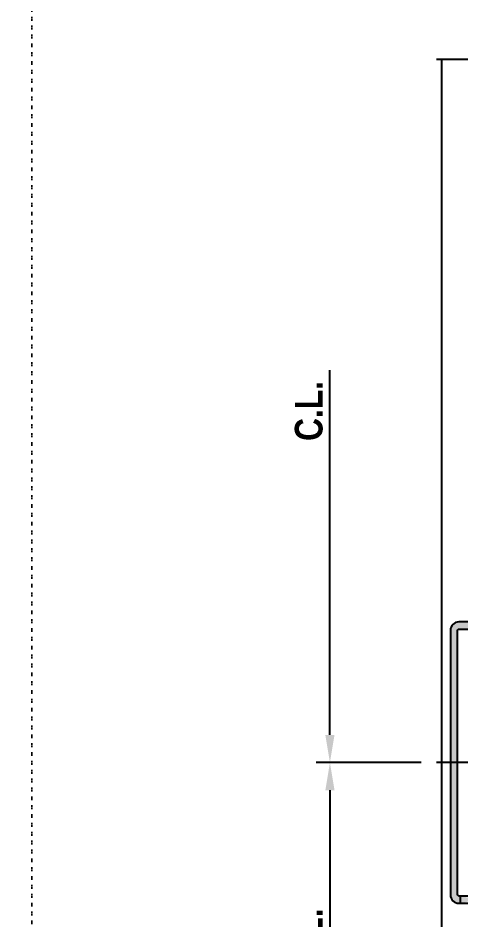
# Model space of a CAD drawing. Header units: millimetres. Extents: x -17234 to -8874, y -2869 to 1211.
# Drawn here: x -16476.8 to -16396.9, y -744.2 to -581.3 of the extents above; entities that cross this region are included whole.
import ezdxf

# ---------------------------------------------------------------- set-up
doc = ezdxf.new("R2010")
doc.units = ezdxf.units.MM
doc.linetypes.add('ACAD_ISO07W100', pattern=[3, 0, -3])
doc.linetypes.add('CENTER', pattern=[50.8, 31.75, -6.35, 6.35, -6.35])
doc.layers.get('Defpoints').update_dxf_attribs({"linetype": 'ACAD_ISO07W100', "true_color": 0x105689})
for name, color, linetype in [('Centerline', 6, 'CENTER'), ('Dim', 5, 'Continuous'), ('Gasket Silicone', 20, 'Continuous'), ('Profile', 1, 'Continuous'), ('Profile View', 9, 'Continuous')]:
    doc.layers.add(name, color=color, linetype=linetype)
doc.styles.add('TXT', font='techb___.ttf')
doc.dimstyles.new('ISO-25', dxfattribs={"dimtxt": 2.5, "dimasz": 2.5, "dimexe": 1.25, "dimexo": 0.625, "dimtad": 1, "dimtxsty": 'TXT', "dimcen": 2.5, "dimclrd": 5, "dimclre": 5, "dimclrt": 2, "dimadec": 0, "dimazin": 0, "dimtfac": 1, "dimtmove": 0, "dimatfit": 3, "dimfxl": 1, "dimarcsym": 0})

# ---------------------------------------------------------------- blocks, each defined once
blk = doc.blocks.new('*D64')
at = {"layer": 'Defpoints', "color": 0, "ltscale": 0.5, "transparency": 16777216}
for p in [(-16420.53, -588.81), (-16402.84, -588.81), (-16402.84, -715.81)]:
    blk.add_point(p, dxfattribs=at)
at = {"layer": 'Dim', "color": 5, "lineweight": -2, "ltscale": 0.5, "transparency": 16777216}
for p, q in [((-16420.53, -710.81), (-16420.53, -644.94)), ((-16404.09, -715.81), (-16423.03, -715.81))]:
    blk.add_line(p, q, dxfattribs=at)
at = {"layer": 'Dim', "color": 5, "ltscale": 0.5, "transparency": 16777216}
blk.add_solid([(-16421.36, -710.81), (-16419.7, -710.81), (-16420.53, -715.81)], dxfattribs=at)
at = {"layer": 'Dim', "color": 2, "ltscale": 0.5, "transparency": 16777216, "insert": (-16424.33, -652.31), "char_height": 5, "attachment_point": 5, "rotation": 90, "style": 'TXT'}
blk.add_mtext('C.L.', dxfattribs=at)
blk = doc.blocks.new('*D63')
at = {"layer": 'Defpoints', "color": 0, "ltscale": 0.5, "transparency": 16777216}
for p in [(-16403.86, -715.81), (-16420.53, -779.31), (-16403.86, -779.31)]:
    blk.add_point(p, dxfattribs=at)
at = {"layer": 'Dim', "color": 5, "lineweight": -2, "ltscale": 0.5, "transparency": 16777216}
for p, q in [((-16405.11, -715.81), (-16423.03, -715.81)), ((-16420.53, -720.81), (-16420.53, -754.94))]:
    blk.add_line(p, q, dxfattribs=at)
at = {"layer": 'Dim', "color": 5, "ltscale": 0.5, "transparency": 16777216}
blk.add_solid([(-16421.36, -720.81), (-16419.7, -720.81), (-16420.53, -715.81)], dxfattribs=at)
at = {"layer": 'Dim', "color": 2, "ltscale": 0.5, "transparency": 16777216, "insert": (-16424.33, -747.56), "char_height": 5, "attachment_point": 5, "rotation": 90, "style": 'TXT'}
blk.add_mtext('C.L.', dxfattribs=at)

msp = doc.modelspace()

# ---------------------------------------------------------------- hatches: boundary and pattern name
at = {"layer": 'Gasket Silicone', "ltscale": 0.5}
h = msp.add_hatch(color=1, dxfattribs=at)
h.dxf.hatch_style = 1
edge = h.paths.add_edge_path(flags=16)
edge.add_line((-16390.662, -739.914), (-16390.662, -741.214))
edge.add_line((-16397.012, -739.914), (-16397.012, -741.214))
edge = h.paths.add_edge_path()
edge.add_line((-16390.662, -739.914), (-16390.662, -741.214))
edge.add_line((-16390.662, -741.214), (-16384.737, -741.214))
edge.add_arc((-16384.737, -740.964), 0.25, 270, 360)
edge.add_line((-16384.487, -740.964), (-16384.487, -740.778))
edge.add_arc((-16384.987, -740.778), 0.5, 0, 60)
edge.add_line((-16384.737, -740.345), (-16387.167, -738.942))
edge.add_arc((-16387.292, -739.159), 0.25, 60, 170)
edge.add_line((-16387.539, -739.115), (-16387.643, -739.707))
edge.add_arc((-16387.889, -739.664), 0.25, 270, 350, ccw=False)
edge.add_line((-16387.889, -739.914), (-16390.662, -739.914))
edge = h.paths.add_edge_path()
edge.add_line((-16397.012, -741.214), (-16397.012, -739.914))
edge.add_line((-16397.012, -739.914), (-16397.224, -739.914))
edge.add_arc((-16397.224, -739.664), 0.25, 180, 270, ccw=False)
edge.add_line((-16397.474, -739.664), (-16397.474, -691.964))
edge.add_arc((-16397.224, -691.964), 0.25, 90, 180, ccw=False)
edge.add_line((-16397.224, -691.714), (-16394.237, -691.714))
edge.add_arc((-16394.237, -691.964), 0.25, 0, 90, ccw=False)
edge.add_line((-16393.987, -691.964), (-16393.987, -694.664))
edge.add_arc((-16393.737, -694.664), 0.25, 180, 270)
edge.add_line((-16393.737, -694.914), (-16392.937, -694.914))
edge.add_arc((-16392.937, -694.664), 0.25, 270, 360)
edge.add_line((-16392.687, -694.664), (-16392.687, -691.964))
edge.add_arc((-16392.437, -691.964), 0.25, 90, 180, ccw=False)
edge.add_line((-16392.437, -691.714), (-16387.889, -691.714))
edge.add_arc((-16387.889, -691.964), 0.25, 10, 90, ccw=False)
edge.add_line((-16387.643, -691.92), (-16387.539, -692.512))
edge.add_arc((-16387.292, -692.469), 0.25, 190, 300)
edge.add_line((-16387.167, -692.685), (-16384.737, -691.282))
edge.add_arc((-16384.987, -690.849), 0.5, 300, 360)
edge.add_line((-16384.487, -690.849), (-16384.487, -690.664))
edge.add_arc((-16384.737, -690.664), 0.25, 0, 90)
edge.add_line((-16384.737, -690.414), (-16397.274, -690.414))
edge.add_arc((-16397.274, -691.914), 1.5, 90, 180)
edge.add_line((-16398.774, -691.914), (-16398.774, -739.714))
edge.add_arc((-16397.274, -739.714), 1.5, 180, 270)
edge.add_line((-16397.274, -741.214), (-16397.012, -741.214))

# ---------------------------------------------------------------- linework, layer by layer
at = {"layer": 'Centerline', "ltscale": 0.25}
for points in [[(-16240.937, -588.814), (-16402.837, -588.814)], [(-16240.937, -715.814), (-16402.837, -715.814)]]:
    msp.add_lwpolyline(points, dxfattribs=at)
at = {"layer": 'Defpoints', "color": 1, "ltscale": 0.5}
for points in [[(-16854.331, -319.239), (-16474.331, -319.239), (-16474.331, -829.239), (-16854.331, -829.239), (-16854.331, -319.239)], [(-16474.331, -319.239), (-16094.331, -319.239), (-16094.331, -829.239), (-16474.331, -829.239), (-16474.331, -319.239)]]:
    msp.add_lwpolyline(points, dxfattribs=at)
at = {"layer": 'Profile', "color": 9, "ltscale": 0.5}
for points in [[(-16384.737, -690.414), (-16397.274, -690.414, 0.4142136), (-16398.774, -691.914), (-16398.774, -739.714, 0.4142136), (-16397.274, -741.214), (-16384.737, -741.214, 0.4142136)], [(-16394.237, -739.914), (-16397.224, -739.914, -0.4142136), (-16397.474, -739.664), (-16397.474, -691.964, -0.4142136), (-16397.224, -691.714), (-16394.237, -691.714, -0.4142136)]]:
    msp.add_lwpolyline(points, format="xyb", dxfattribs=at)
at = {"layer": 'Profile View', "ltscale": 0.5}
for points in [[(-16400.362, -588.814), (-16400.362, -779.314)], [(-16397.012, -739.914), (-16397.012, -741.214)]]:
    msp.add_lwpolyline(points, dxfattribs=at)

# ---------------------------------------------------------------- dimensions: what is measured, and where the dimension line sits
at = {"layer": 'Dim', "ltscale": 0.5}
for base, p1, p2, picture, middle in [((-16420.53, -588.814), (-16402.837, -715.814), (-16402.837, -588.814), '*D64', (-16424.327, -652.314)), ((-16420.53, -779.314), (-16403.862, -715.814), (-16403.862, -779.314), '*D63', (-16424.327, -747.564))]:
    dim = msp.add_linear_dim(base=base, p1=p1, p2=p2, angle=90, text='C.L.', dimstyle='ISO-25', override={"dimscale": 2, "dimpost": '\\X', "dimse2": 1, "dimsd2": 1}, dxfattribs=at)
    dim.commit()
    dim.dimension.update_dxf_attribs({"geometry": picture, "text_midpoint": middle})

doc.saveas('drawing.dxf')
